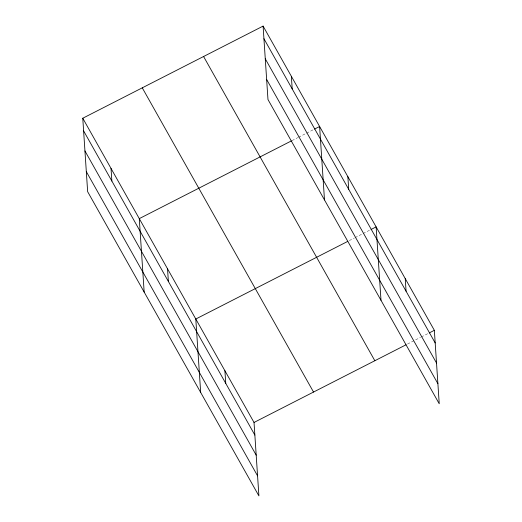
<?xml version="1.0" encoding="UTF-8"?>
<svg xmlns="http://www.w3.org/2000/svg" width="522" height="522" viewBox="0 0 522 522"><rect width="100%" height="100%" fill="white"/><g stroke="black" fill="none" stroke-linecap="round" stroke-linejoin="round"><path stroke-width="0.39" stroke-dasharray="2.61 1.96" d="M292.033 140.581L297.84 137.619M298.564 137.247L305.82 133.541M306.551 133.169L313.807 129.456M349.277 240.603L354.353 238.012M355.077 237.64L362.34 233.928M363.064 233.562L370.32 229.85M407.499 344.037L420.562 337.369M421.293 336.997L428.549 333.284"/><path stroke-width="0.78" d="M82.77 118.233L254.025 422.455L258.905 495.9L87.65 191.678L82.77 118.233L263.095 26.1L434.35 330.322L439.23 403.767L267.975 99.545L263.095 26.1M291.309 140.953L139.283 218.627L144.163 292.072M314.531 129.091L319.614 126.494L324.488 199.939M347.822 241.347L195.796 319.02L200.676 392.466M371.044 229.484L376.127 226.887L381.001 300.326M254.025 422.455L406.051 344.781M429.273 332.919L434.35 330.322M263.936 38.732L435.191 342.954M265.267 58.803L436.522 363.025M266.644 79.474L437.899 383.696M203.587 56.506L374.842 360.728M142.278 87.833L313.533 392.055M83.611 130.872L254.867 435.094M84.942 150.936L256.198 455.158M86.313 171.614L257.568 475.836M405.242 278.604L406.077 291.237M347.867 176.69L348.709 189.323M291.354 76.297L292.196 88.929M224.91 370.737L225.752 383.376M167.542 268.823L168.378 281.462M111.029 168.43L111.865 181.069"/></g></svg>
